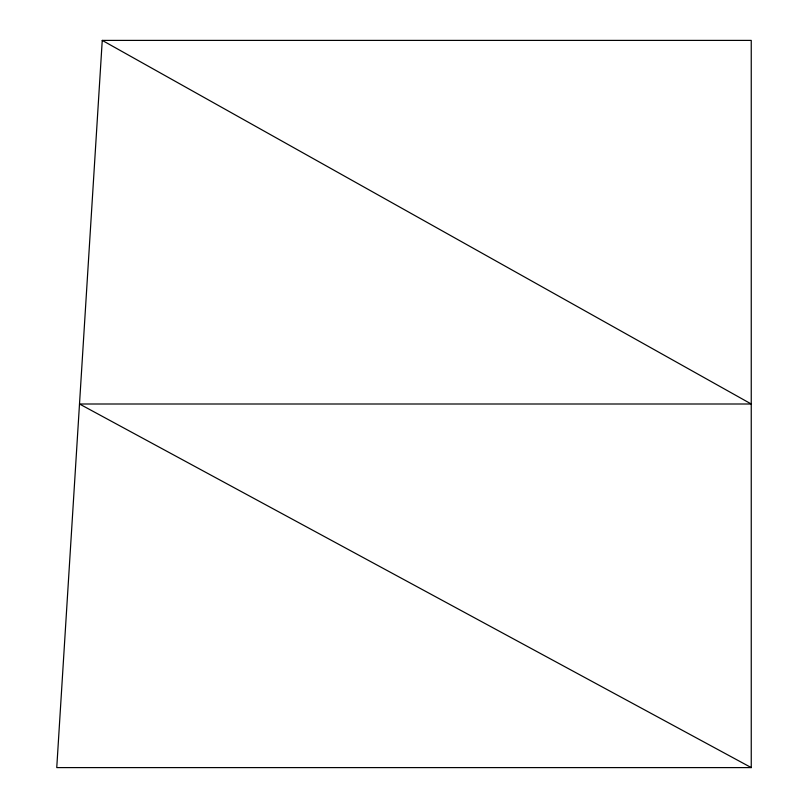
<?xml version="1.0" encoding="UTF-8"?>
<svg xmlns="http://www.w3.org/2000/svg" width="808" height="808" viewBox="0 0 808 808"><rect width="100%" height="100%" fill="white"/><g stroke="black" fill="none" stroke-linecap="round" stroke-linejoin="round"><path stroke-width="1.21" d="M102.252 40.4L56.752 767.6L751.248 767.6L751.248 40.4L102.252 40.4L751.248 404L79.507 404L751.248 767.6"/></g></svg>
